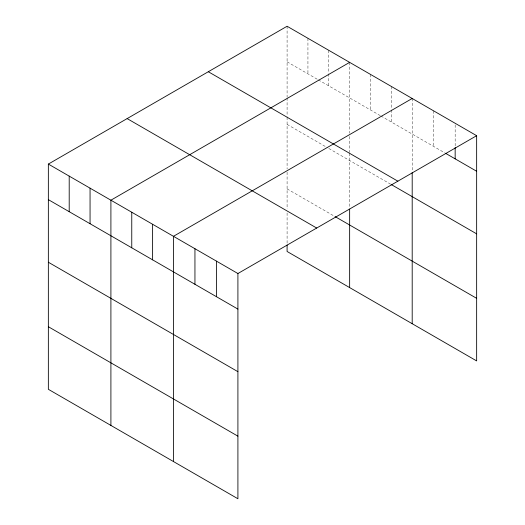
<?xml version="1.0" encoding="UTF-8"?>
<svg xmlns="http://www.w3.org/2000/svg" width="525" height="525" viewBox="0 0 525 525"><rect width="100%" height="100%" fill="white"/><g stroke="black" fill="none" stroke-linecap="round" stroke-linejoin="round"><path stroke-width="0.39" stroke-dasharray="2.62 1.97" d="M287.09 26.25L287.09 97.125M287.09 61.819L317.671 79.478M318.367 79.879L380.225 115.592M380.92 115.992L444.767 152.854M287.09 124.405L327.403 147.683M328.788 148.483L391.348 184.597M287.09 188.888L334.353 216.175M455.162 124.904L455.162 146.731M433.683 110.887L433.683 146.455M412.197 98.483L412.197 170.96M391.348 86.441L391.348 109.075M391.348 109.889L391.348 122.01M370.492 74.406L370.492 109.974M349.643 62.363L349.643 133.238M349.643 136.447L349.643 152.499M349.643 153.3L349.643 208.287M328.788 50.328L328.788 72.962M328.788 73.769L328.788 85.897M307.939 38.286L307.939 73.861M287.09 97.926L287.09 116.379M287.09 117.187L287.09 168.984M287.09 172.174L287.09 208.95M287.09 212.96L287.09 244.256"/><path stroke-width="0.79" d="M48.353 164.082L237.91 273.525L237.91 498.75L48.353 389.307L48.353 164.082L287.09 26.25L476.648 135.693L476.648 360.918L287.09 251.475L287.09 245.057M349.643 62.363L110.906 200.196L110.906 425.427M412.197 98.483L173.46 236.316L173.46 461.541M237.91 273.525L476.648 135.693M445.462 153.254L476.648 171.262M208.307 71.735L397.865 181.177M391.348 184.597L476.648 233.848M335.048 216.576L476.648 298.331M127.135 118.597L316.693 228.04M48.353 199.651L237.91 309.094M48.353 262.238L237.91 371.68M48.353 326.721L237.91 436.163M455.162 147.538L455.162 158.858M412.197 172.567L412.197 323.708M349.643 209.081L349.643 287.595M216.431 261.122L216.431 296.691M194.946 248.719L194.946 284.287M152.611 224.273L152.611 259.842M131.762 212.238L131.762 247.807M90.057 188.16L90.057 223.729M69.202 176.118L69.202 211.693"/></g></svg>
